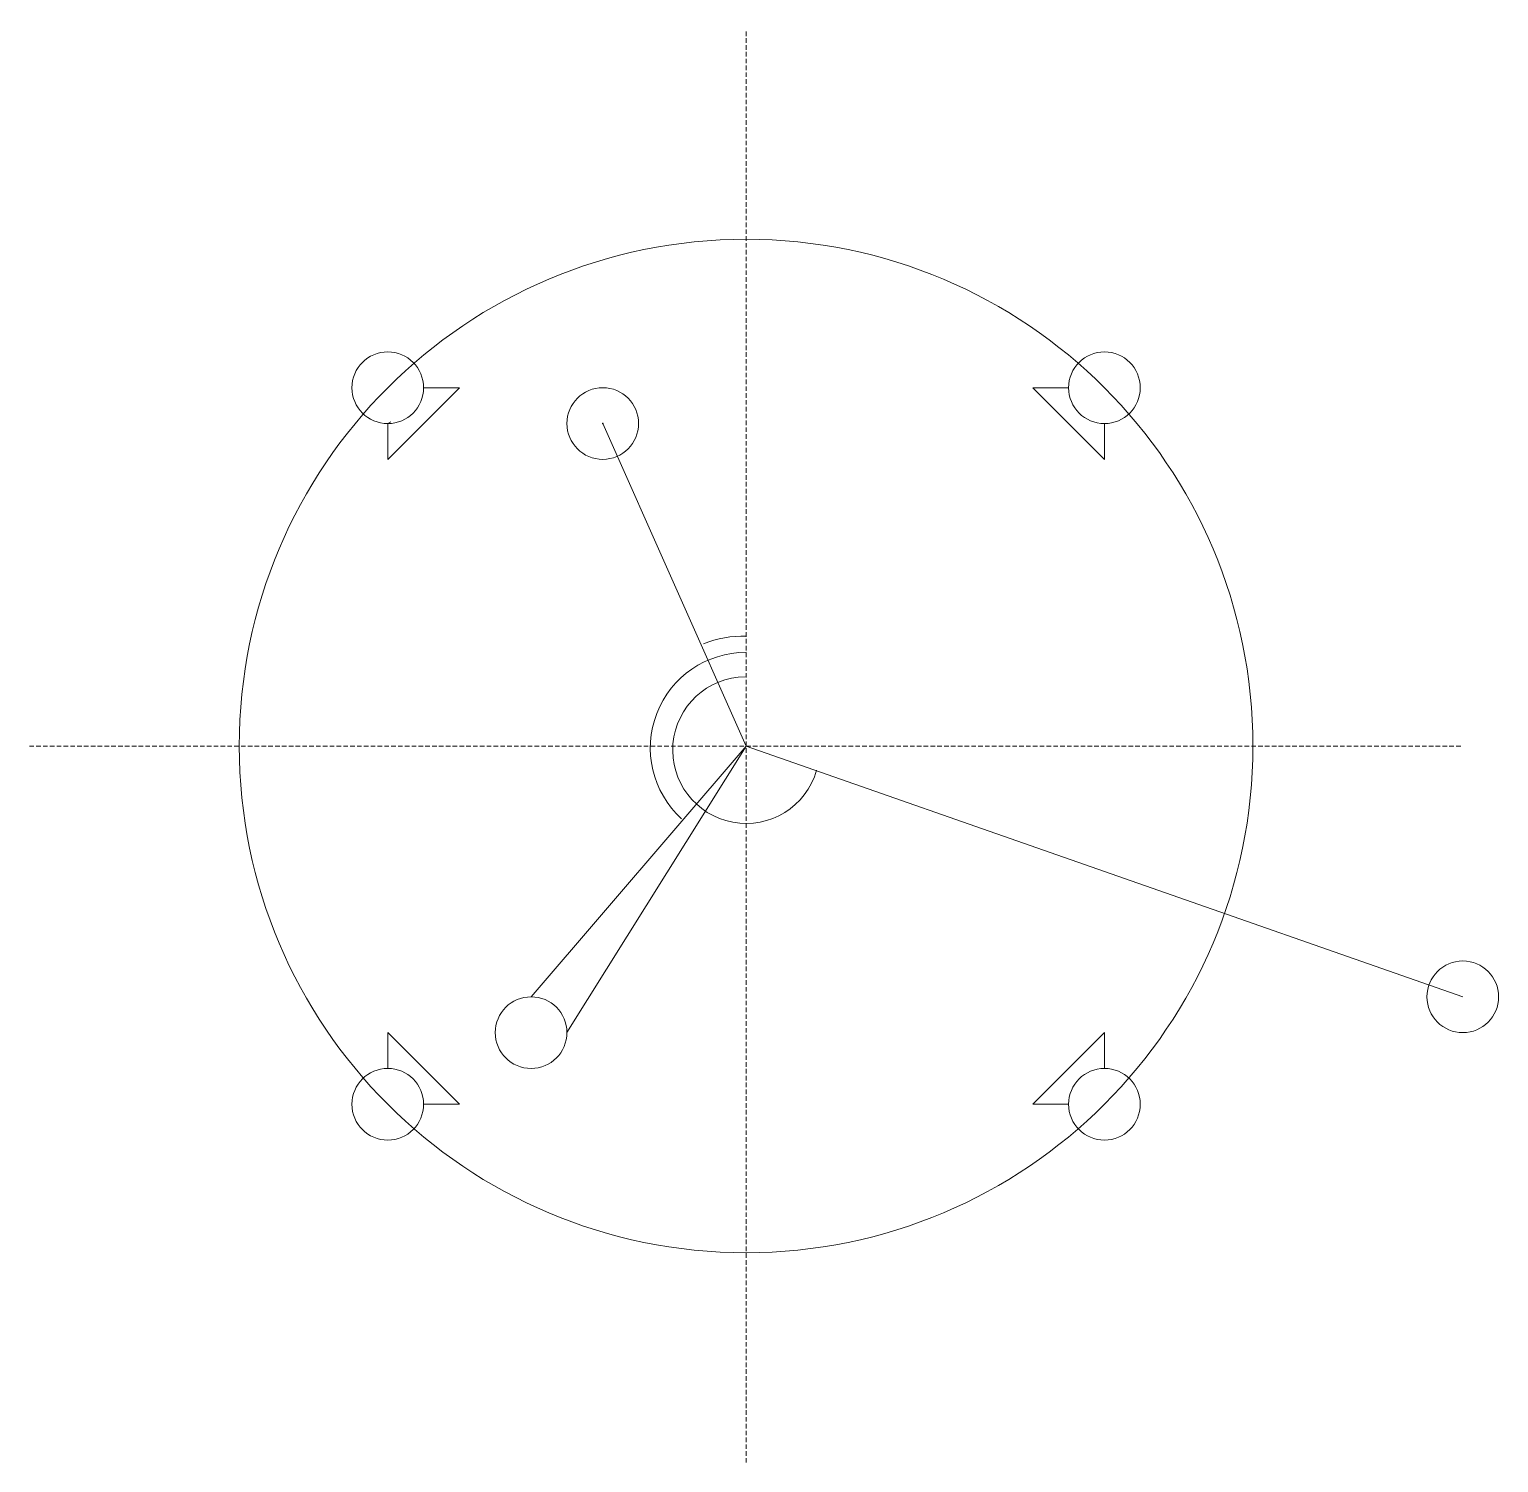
# Model space of a CAD drawing. Extents: x -2000 to 2100, y -2000 to 2000.
import ezdxf

# ---------------------------------------------------------------- set-up
doc = ezdxf.new("R2010")
doc.units = 0
doc.linetypes.add('DASHED', pattern=[19.05, 12.7, -6.35])
doc.layers.get('0').update_dxf_attribs({"linetype": 'CONTINUOUS', "lineweight": 0})

msp = doc.modelspace()

# ---------------------------------------------------------------- linework, layer by layer
at = {"linetype": 'DASHED'}
for p, q in [((0, -2000), (0, 2000)), ((-2000, 0), (2000, 0))]:
    msp.add_line(p, q, dxfattribs=at)
for p, q in [((-1000, 800), (-800, 1000)), ((-800, 1000), (-900, 1000)), ((900, 1000), (800, 1000)), ((800, 1000), (1000, 800)), ((-1000, 900), (-991.3, 905)), ((-1000, 900), (-1000, 800)), ((-400, 900), (0, 0)), ((1000, 800), (1000, 900)), ((0, 0), (-600, -700)), ((-500, -800), (0, 0)), ((0, 0), (2000, -700)), ((-1000, -900), (-1000, -800)), ((-1000, -800), (-800, -1000)), ((800, -1000), (1000, -800)), ((1000, -800), (1000, -900)), ((-800, -1000), (-900, -1000)), ((900, -1000), (800, -1000))]:
    msp.add_line(p, q)
for centre, radius in [((0, 0), 1414.2), ((-1000, 1000), 100), ((1000, 1000), 100), ((-400, 900), 100), ((-400, 900), 1), ((2000, -700), 100), ((-600, -800), 100), ((-1000, -1000), 100), ((1000, -1000), 100)]:
    msp.add_circle(centre, radius)
for centre, radius, start, end in [((-5.7, 5.7), 301.3, 88.8767, 112.0113), ((0, -5.7), 267.2, 90, 227.6026), ((0, -11.4), 204.7, 90.6446, 343.9757)]:
    msp.add_arc(centre, radius, start, end)

doc.saveas('drawing.dxf')
